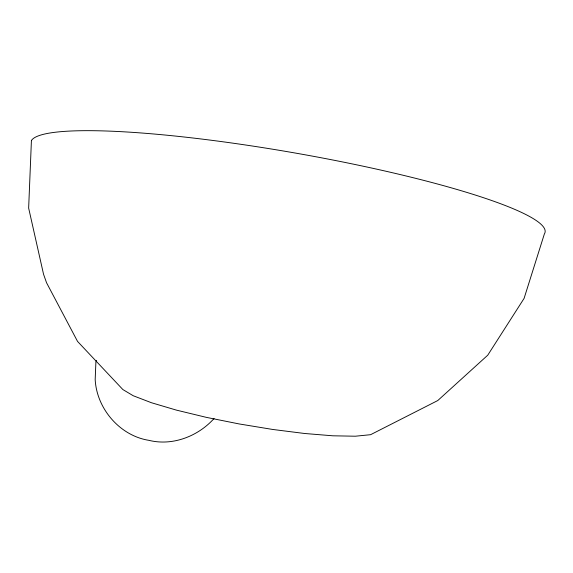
<?xml version="1.0" encoding="UTF-8"?>
<svg xmlns="http://www.w3.org/2000/svg" width="573" height="573" viewBox="0 0 573 573"><rect width="100%" height="100%" fill="white"/><g stroke="black" fill="none" stroke-linecap="round" stroke-linejoin="round"><path stroke-width="0.86" d="M96.429 360.374L95.899 362.036L95.182 379.548C96.679 408.671 119.836 435.788 148.951 440.343C172.566 446.231 198.122 436.282 214.066 418.491M31.422 140.521L28.65 208.085L43.541 274.223L46.549 282.754L77.541 341.408L122.866 389.554L133.222 395.735L151.494 402.747L176.434 410.125L206.337 417.359L239.185 423.948L272.719 429.456L304.664 433.496L332.834 435.802L355.324 436.211L370.588 434.699L437.779 400.541L487.752 355.188L524.094 298.383L544.35 234.006A261.087 34.982 9.9 0 0 308.253 155.362A261.087 34.982 9.9 0 0 31.422 140.521"/></g></svg>
